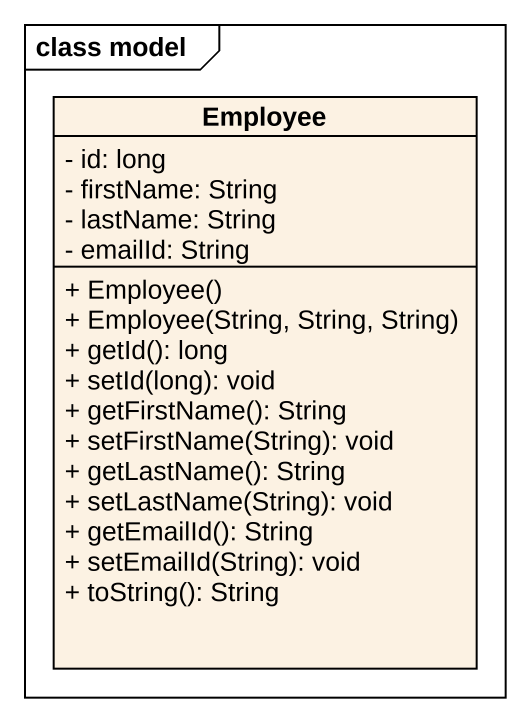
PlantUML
@startuml
mainframe class model
hide circle
hide empty members
skinparam classAttributeIconSize 0
class Employee {
  - id: long
  - firstName: String
  - lastName: String
  - emailId: String
  + Employee()
  + Employee(String, String, String)
  + getId(): long
  + setId(long): void
  + getFirstName(): String
  + setFirstName(String): void
  + getLastName(): String
  + setLastName(String): void
  + getEmailId(): String
  + setEmailId(String): void
  + toString(): String
}
@enduml
